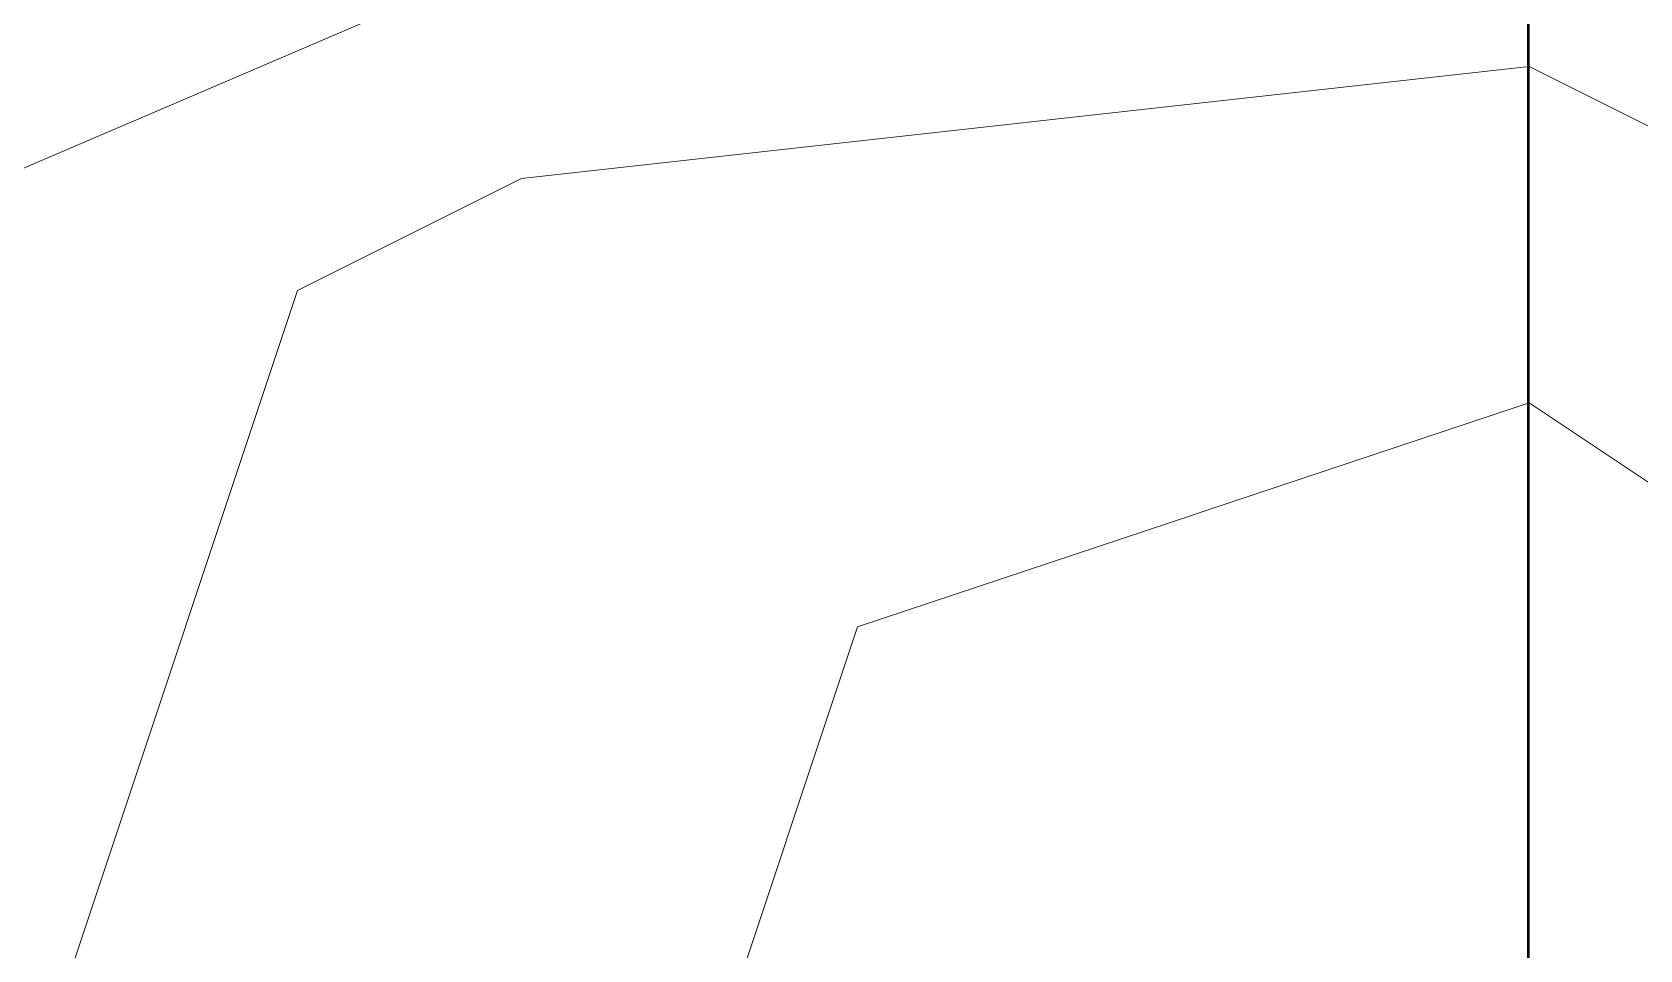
# Model space of a CAD drawing. Header units: millimetres. Extents: x 32551 to 59551, y -21458 to 15116.
# Drawn here: x 38232.1 to 38574.5, y 13906.4 to 14101.8 of the extents above; entities that cross this region are included whole.
import ezdxf

# ---------------------------------------------------------------- set-up
doc = ezdxf.new("R2010")
doc.units = ezdxf.units.MM
doc.layers.add('1ST', color=141, linetype='Continuous', lineweight=50, true_color=0x7debff)
doc.layers.add('4TH DETAILS', color=120, linetype='Continuous', lineweight=15, true_color=0x39ffb0)
doc.layers.add('GLOW-CYAN', color=141, linetype='Continuous', lineweight=100, true_color=0x7debff, transparency=0.8)
doc.layers.add('LAYOUT', color=141, linetype='Continuous', lineweight=50, true_color=0x7debff, plot=False)

msp = doc.modelspace()

# ---------------------------------------------------------------- linework, layer by layer
at = {"layer": '1ST', "color": 120, "true_color": 0x39ffb0}
msp.add_circle((38531.7, 13769.252), 529.701, dxfattribs=at)
at = {"layer": '4TH DETAILS'}
for points in [[(38217.069, 13593.683), (38217.069, 13712.91), (38145.533, 13832.136), (38145.533, 13999.054), (38169.379, 14046.745), (38336.296, 14118.281), (38383.987, 14118.281), (38550.904, 14142.126), (38622.441, 14118.281), (38789.358, 14046.745), (38813.203, 14046.745), (38932.43, 13951.363), (38956.276, 13832.136), (38956.276, 13760.6), (38908.585, 13593.683)], [(38097.843, 12830.631), (38169.379, 12926.013), (38240.915, 12997.549), (38336.296, 13140.621), (38336.296, 13164.466), (38360.142, 13379.075), (38288.606, 13593.683), (38264.76, 13760.6), (38240.915, 13832.136), (38240.915, 13903.672), (38288.606, 14046.745), (38336.296, 14070.59), (38550.904, 14094.435), (38598.595, 14070.59), (38670.131, 14046.745), (38789.358, 13951.363), (38860.894, 13903.672), (38860.894, 13665.219), (38837.049, 13593.683), (38860.894, 13450.611), (38860.894, 13379.075), (38884.74, 13236.002), (38884.74, 12806.786)], [(38789.358, 13720.696), (38789.358, 13832.136), (38693.977, 13927.518), (38550.904, 14022.899), (38407.832, 13975.209), (38377.648, 13884.657)]]:
    msp.add_lwpolyline(points, dxfattribs=at)
at = {"layer": 'GLOW-CYAN'}
msp.add_circle((38531.7, 13769.252), 529.701, dxfattribs=at)
at = {"layer": 'LAYOUT'}
msp.add_lwpolyline([(38550.723, 6115.853), (38550.723, 15115.853)], dxfattribs=at)

doc.saveas('drawing.dxf')
